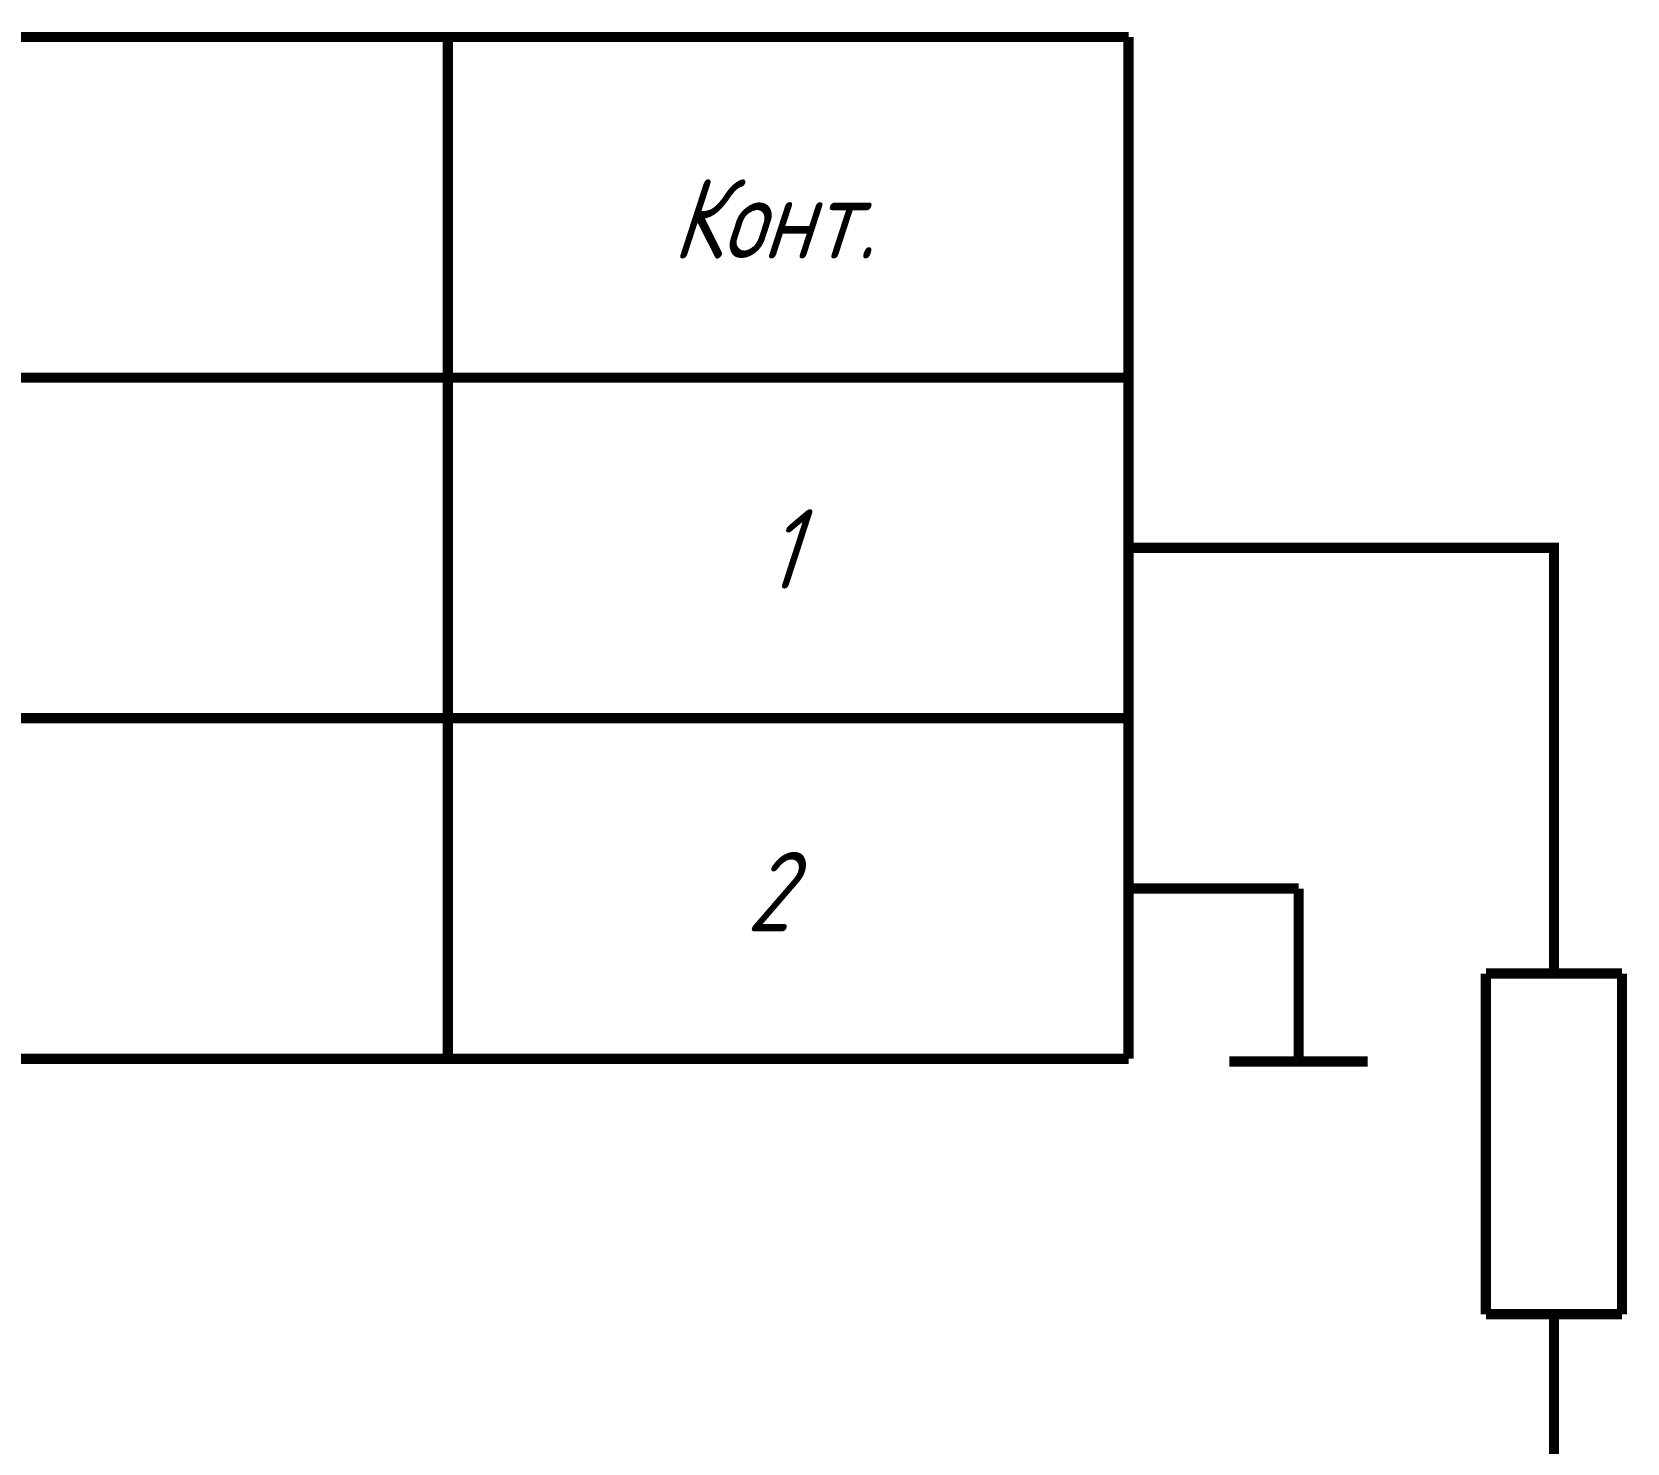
# Model space of a CAD drawing. Header units: millimetres. Extents: x 0 to 420, y 0 to 297.
# Drawn here: x 47.82 to 94.67, y 186.21 to 227.65 of the extents above; entities that cross this region are included whole.
import ezdxf

# ---------------------------------------------------------------- set-up
doc = ezdxf.new("R2010")
doc.units = ezdxf.units.MM
doc.layers.add('Sheet', color=255, linetype='Continuous')
doc.styles.add('GOST', font='', dxfattribs={"oblique": 18})
doc.styles.get('GOST').set_extended_font_data('GOST type A')

msp = doc.modelspace()

# ---------------------------------------------------------------- linework, layer by layer
at = {"layer": 'Sheet', "const_width": 0.3}
for points in [[(60.034, 227.5), (30.034, 227.5)], [(80.03, 227.5), (60.034, 227.5)], [(60.034, 227.5), (60.034, 217.495)], [(60.034, 217.495), (60.034, 227.5)], [(80.03, 217.495), (80.03, 227.5)], [(60.034, 217.495), (30.034, 217.495)], [(60.034, 207.5), (60.034, 217.495)], [(60.034, 217.495), (80.03, 217.495)], [(60.034, 197.495), (60.034, 217.495)], [(80.03, 217.495), (80.03, 197.495)], [(80.03, 212.497), (85.026, 212.497)], [(85.026, 212.497), (92.526, 212.497), (92.526, 204.996)], [(30.034, 207.5), (60.034, 207.5)], [(80.03, 207.5), (60.034, 207.5)], [(60.034, 207.5), (60.034, 197.495)], [(92.526, 199.999), (92.526, 204.996)], [(80.03, 202.492), (85.026, 202.492)], [(85.026, 202.492), (85.026, 197.416)], [(90.528, 189.993), (90.528, 199.999)], [(90.528, 199.999), (94.525, 199.999)], [(94.525, 199.999), (94.525, 189.993)], [(60.034, 197.495), (30.034, 197.495)], [(80.03, 197.495), (60.034, 197.495)], [(82.994, 197.416), (87.058, 197.416)], [(92.526, 189.993), (90.528, 189.993)], [(94.525, 189.993), (92.526, 189.993)], [(92.526, 189.993), (92.526, 184.996)]]:
    msp.add_lwpolyline(points, dxfattribs=at)

# ---------------------------------------------------------------- texts
at = {"layer": 'Sheet', "style": 'GOST', "oblique": 18}
for s, height, p in [('Конт.', 2.3358, (66.616, 220.998)), ('1', 2.336, (69.341, 211.296)), ('2', 2.336, (68.802, 201.234))]:
    msp.add_text(s, height=height, dxfattribs=at).set_placement(p)

doc.saveas('drawing.dxf')
